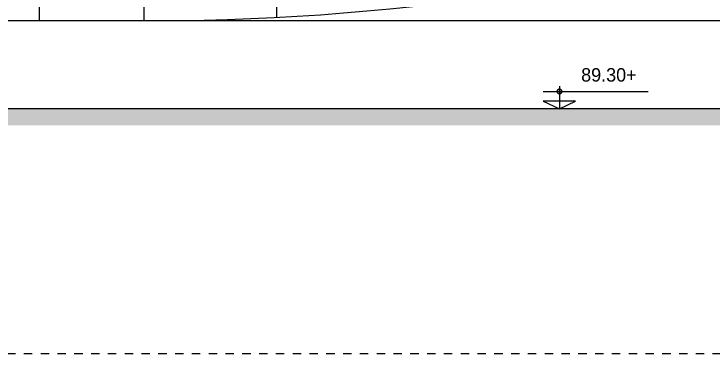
# Model space of a CAD drawing. Extents: x 185 to 567, y -69 to 170.
# Drawn here: x 406.58 to 414.91, y -54.41 to -50.29 of the extents above; entities that cross this region are included whole.
import ezdxf

# ---------------------------------------------------------------- set-up
doc = ezdxf.new("R2010")
doc.units = 0
doc.header["$LTSCALE"] = 0.25
doc.header["$MEASUREMENT"] = 0
doc.header["$PDMODE"] = 35
doc.header["$PDSIZE"] = -1
doc.linetypes.add('DASHED', pattern=[0.75, 0.5, -0.25])
doc.linetypes.add('DOT2', pattern=[0.125, 0, -0.125])
doc.layers.get('0').update_dxf_attribs({"linetype": 'CONTINUOUS'})
doc.layers.get('Defpoints').update_dxf_attribs({"linetype": 'CONTINUOUS'})
for name, color, linetype in [('$1$A-LVL', 3, 'CONTINUOUS'), ('A-ELV 0', 10, 'CONTINUOUS'), ('A-ELV 4', 41, 'CONTINUOUS'), ('A-ELV 5', 51, 'CONTINUOUS'), ('A-ELV 6', 71, 'CONTINUOUS'), ('A-IDM', 221, 'CONTINUOUS'), ('A-SEC', 11, 'CONTINUOUS'), ('A-SECHAT', 8, 'CONTINUOUS'), ('A-WLSEC', 7, 'CONTINUOUS')]:
    doc.layers.add(name, color=color, linetype=linetype)
doc.styles.add('$0$arabic', font='xarb.shx')
doc.styles.add('XARAB', font='xarab.shx')
doc.dimstyles.new('DIM50', dxfattribs={"dimtxt": 0.1, "dimasz": 0.06, "dimexe": 0.1, "dimexo": 0, "dimgap": 0.05, "dimtad": 1, "dimzin": 3, "dimdsep": 46, "dimtxsty": 'XARAB', "dimblk": 'DTICK', "dimcen": 0.09, "dimclrd": 256, "dimclre": 5, "dimclrt": 3, "dimadec": 0, "dimazin": 3, "dimtfac": 1, "dimtix": 1, "dimtmove": 2, "dimatfit": 0, "dimldrblk": 'DTICK', "dimfxl": 0.15, "dimtolj": 1, "dimtzin": 3, "dimlwd": -3, "dimlwe": -3, "dimarcsym": 0})

# ---------------------------------------------------------------- blocks, each defined once
blk = doc.blocks.new('arrow levels')
at = {"color": 4}
for p, q in [((395.7852, -26.7355, 0), (395.7852, -27.0057, 0)), ((395.5896, -26.8003, 0), (396.8396, -26.8003, 0)), ((395.9772, -26.9175, 0), (395.5931, -26.9175, 0))]:
    blk.add_line(p, q, dxfattribs=at)
at = {"color": 4, "const_width": 0.0182, "elevation": 0}
blk.add_lwpolyline([(395.7578, -26.8003, 1), (395.8125, -26.8003, 1)], format="xyb", close=True, dxfattribs=at)
at = {"color": 4, "elevation": 0}
blk.add_lwpolyline([(395.5931, -26.9175), (395.7852, -27.0057), (395.9772, -26.9175)], dxfattribs=at)
blk = doc.blocks.new('cccccccc')
at = {"layer": 'A-SECHAT'}
h = blk.add_hatch(dxfattribs=at)
h.set_pattern_fill('HOUND', color=256, scale=0.35, angle=122.65238, style=0)
h.set_pattern_definition([(122.65238, (364.2286, 129.702826), (-0.065627675, 0.061869006), [0.35, -0.175]), (212.65238, (364.2286, 129.702826), (0.08547391, 0.028791946), [0.35, -0.175])])
h.paths.add_polyline_path([(376.7195, 130.8782), (374.6232, 130.8782), (372.7832, 129.9582), (373.2304, 129.9582), (374.6704, 130.6782), (376.7195, 130.6782)])
h.paths.add_polyline_path([(373.2304, 129.9582), (372.7832, 129.9582), (372.4254, 129.7793), (372.4254, 129.6082), (372.1254, 129.6082), (372.1254, 129.8082), (370.9343, 129.8082), (370.9343, 129.6082), (371.9254, 129.6082), (371.9254, 129.4082), (372.6254, 129.4082), (372.6254, 129.6557)])
h.paths.add_polyline_path([(339.3255, 129.6516), (339.3255, 129.6082), (370.9343, 129.6082), (370.9343, 129.8082), (339.3255, 129.8082), (339.3255, 129.7766), (339.2396, 129.7453), (339.4113, 129.6828)])
blk = doc.blocks.new('DTICK')
for p, q in [((-1.21, 0), (1.21, 0)), ((0, 1.21), (0, -1.21))]:
    blk.add_line(p, q)
at = {"color": 3}
blk.add_line((-0.63, -0.63), (0.63, 0.63), dxfattribs=at)
blk = doc.blocks.new('*D1888')
at = {"layer": 'A-IDM', "color": 5, "linetype": 'DOT2', "lineweight": -3, "transparency": 16777216}
for p, q in [((404.1236, -51.2657), (403.8342, -51.2657)), ((416.3953, -54.3356), (403.8342, -54.3356))]:
    blk.add_line(p, q, dxfattribs=at)
at = {"layer": 'A-IDM', "lineweight": -3, "transparency": 16777216}
blk.add_line((403.9342, -51.3257), (403.9342, -54.2756), dxfattribs=at)
at = {"layer": 'Defpoints', "color": 0, "transparency": 16777216}
for p in [(404.1236, -51.2657, 0), (403.9342, -54.3356), (416.3953, -54.3356, 0)]:
    blk.add_point(p, dxfattribs=at)
at = {"layer": 'A-IDM', "lineweight": -3, "transparency": 16777216, "xscale": 0.06, "yscale": 0.06, "zscale": 0.06}
for p, rotation in [((403.9342, -51.2657), 90), ((403.9342, -54.3356), 270)]:
    blk.add_blockref('DTICK', p, dxfattribs=dict(at, rotation=rotation))
at = {"layer": 'A-IDM', "color": 3, "transparency": 16777216, "insert": (403.8184, -52.8006), "char_height": 0.1, "attachment_point": 5, "rotation": 90, "style": 'XARAB'}
blk.add_mtext('\\A1;3.07', dxfattribs=at)

msp = doc.modelspace()

# ---------------------------------------------------------------- linework, layer by layer
at = {"layer": 'A-ELV 0'}
msp.add_line((408.1222, -48.6956, 0), (408.1222, -50.3656, 0), dxfattribs=at)
at = {"layer": 'A-ELV 4'}
msp.add_arc((408.2214, -21.8237, 0), 28.5426, 269.57909, 287.35423, dxfattribs=at)
at = {"layer": 'A-ELV 6'}
for p, q in [((406.8772, -48.6956, 0), (406.8772, -50.3656, 0)), ((409.7022, -48.6956, 0), (409.7022, -50.3279, 0)), ((392.1822, -50.3656, 0), (416.735, -50.3656, 0))]:
    msp.add_line(p, q, dxfattribs=at)
at = {"layer": 'A-WLSEC'}
msp.add_line((423.9386, -51.4156), (389.7794, -51.4156), dxfattribs=at)

# ---------------------------------------------------------------- block references
at = {"layer": 'A-ELV 5'}
msp.add_blockref('arrow levels', (17.2861, -24.4098, 0), dxfattribs=at)
at = {"layer": 'A-SEC', "color": 6, "linetype": 'DASHED'}
msp.add_blockref('cccccccc', (51.817, -181.2237), dxfattribs=at)

# ---------------------------------------------------------------- texts
at = {"layer": '$1$A-LVL', "color": 4, "style": '$0$arabic'}
msp.add_text('89.30+', height=0.16, dxfattribs=at).set_placement((413.3296, -51.0926, 0))

# ---------------------------------------------------------------- dimensions: what is measured, and where the dimension line sits
at = {"layer": 'A-IDM', "color": 5}
dim = msp.add_linear_dim(base=(403.9342, -54.3356, 0), p1=(404.1236, -51.2657, 0), p2=(416.3953, -54.3356, 0), angle=90, dimstyle='DIM50', dxfattribs=at)
dim.commit()
dim.dimension.update_dxf_attribs({"geometry": '*D1888', "text_midpoint": (403.8184, -52.8006, 0)})

doc.saveas('drawing.dxf')
